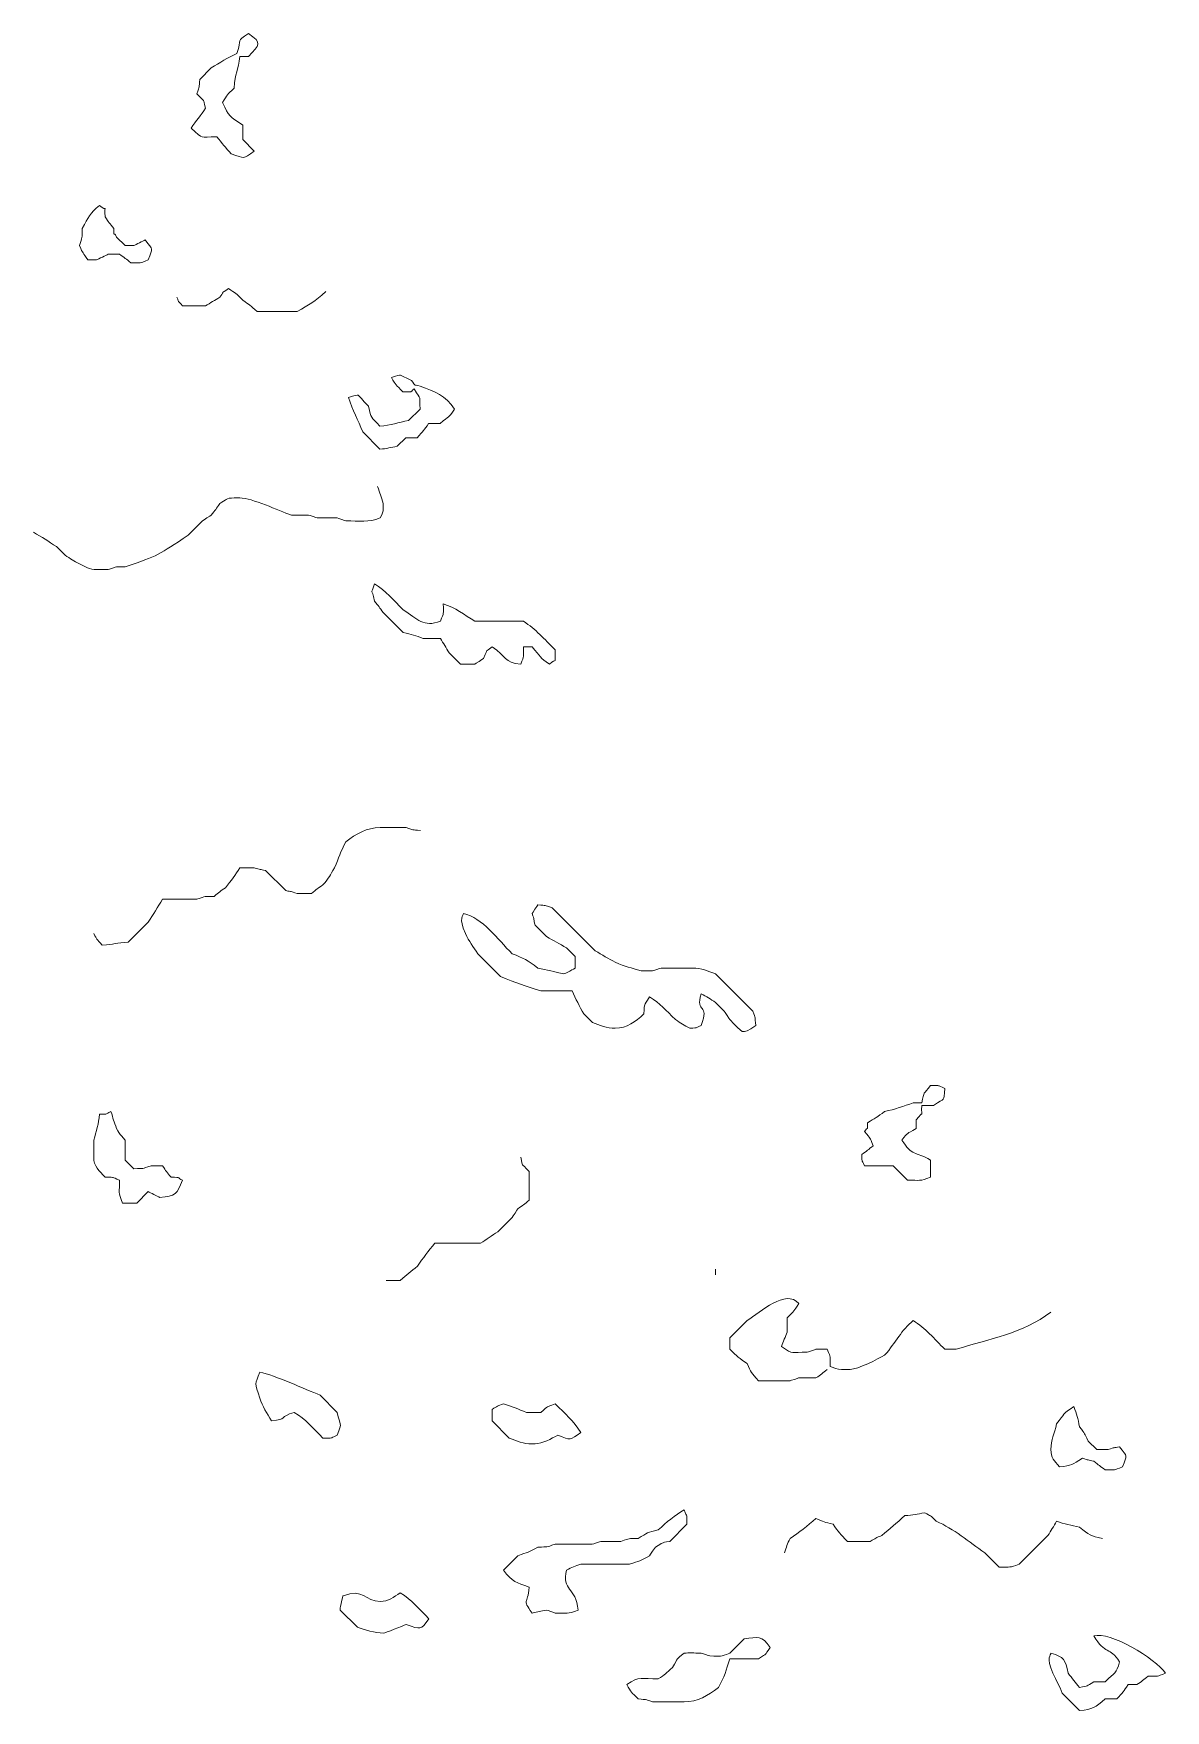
# Model space of a CAD drawing. Header units: millimetres. Extents: x -6423 to -1759, y 6 to 2012.
# Drawn here: x -1870.2 to -1811, y 1571.2 to 1658.9 of the extents above; entities that cross this region are included whole.
import ezdxf

# ---------------------------------------------------------------- set-up
doc = ezdxf.new("R2010")
doc.units = ezdxf.units.MM
doc.header["$MEASUREMENT"] = 0
doc.layers.add('layer 1', color=7, linetype='Continuous')

msp = doc.modelspace()

# ---------------------------------------------------------------- linework, layer by layer
at = {"layer": 'layer 1', "color": 177, "lineweight": 9}
for points, knots in [([(-1861.9556, 1653.9622), (-1861.6987, 1654.3423), (-1861.4439, 1654.6228), (-1861.206, 1655.0117), (-1861.206, 1655.0117), (-1861.3698, 1655.6153), (-1861.1625, 1655.2139), (-1861.6558, 1655.7611), (-1861.6558, 1655.7611), (-1861.5098, 1656.2012), (-1861.5423, 1656.037), (-1861.506, 1656.511), (-1861.506, 1656.511), (-1861.506, 1656.511), (-1860.9061, 1657.1106), (-1860.9061, 1657.1106), (-1860.9061, 1657.1106), (-1860.4384, 1657.3908), (-1860.0561, 1657.649), (-1859.5569, 1657.8602), (-1859.5569, 1657.8602), (-1859.2897, 1658.6844), (-1859.6313, 1658.4522), (-1858.9572, 1658.9096), (-1858.9572, 1658.9096), (-1858.2113, 1658.4034), (-1858.3816, 1658.3486), (-1858.9572, 1657.7103), (-1858.9572, 1657.7103), (-1858.9572, 1657.7103), (-1859.4069, 1657.7104), (-1859.4069, 1657.7104), (-1859.4069, 1657.7104), (-1859.4641, 1656.9635), (-1859.6894, 1656.8635), (-1859.7069, 1656.0611), (-1859.7069, 1656.0611), (-1860.0878, 1655.6801), (-1860.0531, 1655.7252), (-1860.3064, 1655.3114), (-1860.3064, 1655.3114), (-1859.988, 1654.5582), (-1859.9422, 1654.5752), (-1859.2572, 1654.1118), (-1859.2572, 1654.1118), (-1859.2572, 1654.1118), (-1859.2572, 1653.3623), (-1859.2572, 1653.3623), (-1859.2572, 1653.3623), (-1859.2572, 1653.3623), (-1858.6571, 1652.7629), (-1858.6571, 1652.7629), (-1858.6571, 1652.7629), (-1859.2752, 1652.3227), (-1859.1122, 1652.3714), (-1859.8567, 1652.6128), (-1859.8567, 1652.6128), (-1860.1788, 1652.9617), (-1860.3215, 1653.1611), (-1860.6065, 1653.5123), (-1860.6065, 1653.5123), (-1861.551, 1653.5125), (-1861.2646, 1653.3392), (-1861.9556, 1653.9622)], [0, 0, 0, 0, 0.0588235, 0.0588235, 0.0588235, 0.0588235, 0.1176471, 0.1176471, 0.1176471, 0.1176471, 0.1764706, 0.1764706, 0.1764706, 0.1764706, 0.2352941, 0.2352941, 0.2352941, 0.2352941, 0.2941176, 0.2941176, 0.2941176, 0.2941176, 0.3529412, 0.3529412, 0.3529412, 0.3529412, 0.4117647, 0.4117647, 0.4117647, 0.4117647, 0.4705882, 0.4705882, 0.4705882, 0.4705882, 0.5294118, 0.5294118, 0.5294118, 0.5294118, 0.5882353, 0.5882353, 0.5882353, 0.5882353, 0.6470588, 0.6470588, 0.6470588, 0.6470588, 0.7058824, 0.7058824, 0.7058824, 0.7058824, 0.7647059, 0.7647059, 0.7647059, 0.7647059, 0.8235294, 0.8235294, 0.8235294, 0.8235294, 0.8823529, 0.8823529, 0.8823529, 0.8823529, 1, 1, 1, 1]), ([(-1867.6529, 1648.7149), (-1867.3082, 1649.2904), (-1867.2761, 1649.5198), (-1866.7533, 1649.914), (-1866.7533, 1649.914), (-1866.2857, 1649.5268), (-1866.5319, 1650.0922), (-1866.4532, 1649.3145), (-1866.4532, 1649.3145), (-1866.2719, 1649.0305), (-1866.2226, 1648.9864), (-1866.0036, 1648.7149), (-1866.0036, 1648.7149), (-1866.0036, 1648.1172), (-1866.0289, 1648.6714), (-1865.8539, 1648.2651), (-1865.8539, 1648.2651), (-1865.8539, 1648.2651), (-1865.4038, 1647.8151), (-1865.4038, 1647.8151), (-1865.4038, 1647.8151), (-1865.4038, 1647.8151), (-1864.9541, 1647.8152), (-1864.9541, 1647.8152), (-1864.9541, 1647.8152), (-1864.8585, 1647.8694), (-1864.4584, 1648.0604), (-1864.3545, 1648.1151), (-1864.3545, 1648.1151), (-1863.9385, 1647.5312), (-1863.9417, 1647.7425), (-1864.2045, 1647.0654), (-1864.2045, 1647.0654), (-1864.7175, 1646.8663), (-1864.4878, 1646.9158), (-1865.104, 1646.9158), (-1865.104, 1646.9158), (-1865.3736, 1647.1286), (-1865.4299, 1647.1823), (-1865.7038, 1647.3654), (-1865.7038, 1647.3654), (-1865.7038, 1647.3654), (-1866.3036, 1647.3654), (-1866.3036, 1647.3654), (-1866.3036, 1647.3654), (-1866.3992, 1647.3111), (-1866.7994, 1647.1199), (-1866.9032, 1647.0654), (-1866.9032, 1647.0654), (-1866.9032, 1647.0654), (-1867.353, 1647.0656), (-1867.353, 1647.0656), (-1867.353, 1647.0656), (-1867.6673, 1647.4967), (-1867.5813, 1647.3603), (-1867.8027, 1647.8152), (-1867.8027, 1647.8152), (-1867.6422, 1648.3108), (-1867.6528, 1648.149), (-1867.6529, 1648.7149)], [0, 0, 0, 0, 0.0625, 0.0625, 0.0625, 0.0625, 0.125, 0.125, 0.125, 0.125, 0.1875, 0.1875, 0.1875, 0.1875, 0.25, 0.25, 0.25, 0.25, 0.3125, 0.3125, 0.3125, 0.3125, 0.375, 0.375, 0.375, 0.375, 0.4375, 0.4375, 0.4375, 0.4375, 0.5, 0.5, 0.5, 0.5, 0.5625, 0.5625, 0.5625, 0.5625, 0.625, 0.625, 0.625, 0.625, 0.6875, 0.6875, 0.6875, 0.6875, 0.75, 0.75, 0.75, 0.75, 0.8125, 0.8125, 0.8125, 0.8125, 0.875, 0.875, 0.875, 0.875, 1, 1, 1, 1]), ([(-1854.9089, 1645.4164), (-1855.4862, 1644.8834), (-1855.7897, 1644.7377), (-1856.4084, 1644.3669), (-1856.4084, 1644.3669), (-1856.4084, 1644.3669), (-1858.5072, 1644.3667), (-1858.5072, 1644.3667), (-1858.5072, 1644.3667), (-1858.8597, 1644.6917), (-1858.8933, 1644.7209), (-1859.2572, 1644.9668), (-1859.2572, 1644.9668), (-1859.6381, 1645.3474), (-1859.5926, 1645.313), (-1860.0067, 1645.5663), (-1860.0067, 1645.5663), (-1860.4703, 1645.2325), (-1860.1156, 1645.5865), (-1860.4565, 1645.1164), (-1860.4565, 1645.1164), (-1860.7166, 1644.9631), (-1860.9468, 1644.822), (-1861.206, 1644.6668), (-1861.206, 1644.6668), (-1861.206, 1644.6668), (-1862.4052, 1644.6668), (-1862.4052, 1644.6668), (-1862.4052, 1644.6668), (-1862.717, 1644.9782), (-1862.6038, 1644.9377), (-1862.7054, 1645.1164)], [0, 0, 0, 0, 0.1111111, 0.1111111, 0.1111111, 0.1111111, 0.2222222, 0.2222222, 0.2222222, 0.2222222, 0.3333333, 0.3333333, 0.3333333, 0.3333333, 0.4444444, 0.4444444, 0.4444444, 0.4444444, 0.5555556, 0.5555556, 0.5555556, 0.5555556, 0.6666667, 0.6666667, 0.6666667, 0.6666667, 0.7777778, 0.7777778, 0.7777778, 0.7777778, 1, 1, 1, 1]), ([(-1850.2546, 1640.5142), (-1850.2386, 1640.5285), (-1850.1769, 1640.5358), (-1849.9799, 1640.4694), (-1849.9799, 1640.4694), (-1849.2188, 1640.1645), (-1848.6317, 1639.9909), (-1848.1806, 1639.2698), (-1848.1806, 1639.2698), (-1848.5236, 1638.7529), (-1848.4229, 1638.9322), (-1848.9303, 1638.5208), (-1848.9303, 1638.5208), (-1848.9303, 1638.5208), (-1849.5301, 1638.5205), (-1849.5301, 1638.5205), (-1849.5301, 1638.5205), (-1849.7742, 1638.1552), (-1849.8057, 1638.122), (-1850.1299, 1637.7707), (-1850.1299, 1637.7707), (-1850.1299, 1637.7707), (-1850.7295, 1637.771), (-1850.7295, 1637.771), (-1850.7295, 1637.771), (-1850.7295, 1637.771), (-1851.1792, 1637.3208), (-1851.1792, 1637.3208), (-1851.1792, 1637.3208), (-1851.5127, 1637.2581), (-1851.7227, 1637.1986), (-1852.0788, 1637.1713), (-1852.0788, 1637.1713), (-1852.0788, 1637.1713), (-1852.9783, 1638.0707), (-1852.9783, 1638.0707), (-1852.9783, 1638.0707), (-1853.2367, 1638.7155), (-1853.4926, 1639.1897), (-1853.7282, 1639.8699), (-1853.7282, 1639.8699), (-1853.025, 1640.0737), (-1853.4027, 1640.1286), (-1852.6785, 1639.42), (-1852.6785, 1639.42), (-1852.5318, 1638.7234), (-1852.5771, 1638.9105), (-1852.0788, 1638.3706), (-1852.0788, 1638.3706), (-1851.5107, 1638.4142), (-1851.1245, 1638.5676), (-1850.5796, 1638.6705), (-1850.5796, 1638.6705), (-1850.5796, 1638.6705), (-1849.9799, 1639.2698), (-1849.9799, 1639.2698), (-1849.9799, 1639.2698), (-1849.9962, 1640.022), (-1849.9154, 1639.6887), (-1850.2796, 1640.3198), (-1850.2796, 1640.3198), (-1850.5848, 1640.119), (-1850.2562, 1640.1834), (-1850.8794, 1640.1696), (-1850.8794, 1640.1696), (-1851.2603, 1640.5507), (-1851.2258, 1640.5056), (-1851.4788, 1640.9194), (-1851.4788, 1640.9194), (-1850.7954, 1641.1324), (-1851.2294, 1641.09), (-1850.4297, 1640.7696), (-1850.4297, 1640.7696), (-1850.305, 1640.6156), (-1850.2649, 1640.544), (-1850.2546, 1640.5142)], [0, 0, 0, 0, 0.05, 0.05, 0.05, 0.05, 0.1, 0.1, 0.1, 0.1, 0.15, 0.15, 0.15, 0.15, 0.2, 0.2, 0.2, 0.2, 0.25, 0.25, 0.25, 0.25, 0.3, 0.3, 0.3, 0.3, 0.35, 0.35, 0.35, 0.35, 0.4, 0.4, 0.4, 0.4, 0.45, 0.45, 0.45, 0.45, 0.5, 0.5, 0.5, 0.5, 0.55, 0.55, 0.55, 0.55, 0.6, 0.6, 0.6, 0.6, 0.65, 0.65, 0.65, 0.65, 0.7, 0.7, 0.7, 0.7, 0.75, 0.75, 0.75, 0.75, 0.8, 0.8, 0.8, 0.8, 0.85, 0.85, 0.85, 0.85, 0.9, 0.9, 0.9, 0.9, 1, 1, 1, 1]), ([(-1852.2103, 1635.2215), (-1852.0659, 1634.869), (-1852.028, 1634.6843), (-1851.9107, 1634.3219), (-1851.9107, 1634.3219), (-1851.9107, 1633.7193), (-1851.8847, 1634.0253), (-1852.0607, 1633.5722), (-1852.0607, 1633.5722), (-1852.6809, 1633.3316), (-1853.1506, 1633.4222), (-1853.8598, 1633.4224), (-1853.8598, 1633.4224), (-1853.8687, 1633.4263), (-1854.2844, 1633.5632), (-1854.3095, 1633.5721), (-1854.3095, 1633.5721), (-1854.3095, 1633.5721), (-1855.3589, 1633.5721), (-1855.3589, 1633.5721), (-1855.3589, 1633.5721), (-1855.3679, 1633.5763), (-1855.7838, 1633.7131), (-1855.8086, 1633.722), (-1855.8086, 1633.722), (-1855.8086, 1633.722), (-1856.7083, 1633.7221), (-1856.7083, 1633.7221), (-1856.7083, 1633.7221), (-1857.387, 1633.957), (-1858.7691, 1634.6216), (-1859.4068, 1634.6216), (-1859.4068, 1634.6216), (-1859.4068, 1634.6216), (-1859.7068, 1634.6217), (-1859.7068, 1634.6217), (-1859.7068, 1634.6217), (-1860.1431, 1634.6216), (-1860.1143, 1634.519), (-1860.4565, 1634.3219), (-1860.4565, 1634.3219), (-1860.638, 1634.0382), (-1860.687, 1633.9935), (-1860.9062, 1633.722), (-1860.9062, 1633.722), (-1860.9235, 1633.7126), (-1861.3305, 1633.4387), (-1861.3557, 1633.4222), (-1861.3557, 1633.4222), (-1861.3557, 1633.4222), (-1862.1056, 1632.6726), (-1862.1056, 1632.6726), (-1862.1056, 1632.6726), (-1863.658, 1631.6572), (-1863.6631, 1631.5879), (-1865.404, 1631.0233), (-1865.404, 1631.0233), (-1865.404, 1631.0233), (-1865.8536, 1631.0233), (-1865.8536, 1631.0233), (-1865.8536, 1631.0233), (-1865.8627, 1631.0194), (-1866.2784, 1630.8825), (-1866.3036, 1630.8735), (-1866.3036, 1630.8735), (-1866.3036, 1630.8735), (-1866.9032, 1630.8734), (-1866.9032, 1630.8734), (-1866.9032, 1630.8734), (-1867.2615, 1630.8737), (-1867.5107, 1631.0376), (-1867.8026, 1631.1735), (-1867.8026, 1631.1735), (-1868.0899, 1631.3242), (-1868.2768, 1631.4428), (-1868.5525, 1631.6231), (-1868.5525, 1631.6231), (-1868.5525, 1631.6231), (-1869.0023, 1632.0731), (-1869.0023, 1632.0731), (-1869.0023, 1632.0731), (-1869.4218, 1632.347), (-1869.7631, 1632.588), (-1870.2014, 1632.8227)], [0, 0, 0, 0, 0.0454545, 0.0454545, 0.0454545, 0.0454545, 0.0909091, 0.0909091, 0.0909091, 0.0909091, 0.1363636, 0.1363636, 0.1363636, 0.1363636, 0.1818182, 0.1818182, 0.1818182, 0.1818182, 0.2272727, 0.2272727, 0.2272727, 0.2272727, 0.2727273, 0.2727273, 0.2727273, 0.2727273, 0.3181818, 0.3181818, 0.3181818, 0.3181818, 0.3636364, 0.3636364, 0.3636364, 0.3636364, 0.4090909, 0.4090909, 0.4090909, 0.4090909, 0.4545455, 0.4545455, 0.4545455, 0.4545455, 0.5, 0.5, 0.5, 0.5, 0.5454545, 0.5454545, 0.5454545, 0.5454545, 0.5909091, 0.5909091, 0.5909091, 0.5909091, 0.6363636, 0.6363636, 0.6363636, 0.6363636, 0.6818182, 0.6818182, 0.6818182, 0.6818182, 0.7272727, 0.7272727, 0.7272727, 0.7272727, 0.7727273, 0.7727273, 0.7727273, 0.7727273, 0.8181818, 0.8181818, 0.8181818, 0.8181818, 0.8636364, 0.8636364, 0.8636364, 0.8636364, 0.9090909, 0.9090909, 0.9090909, 0.9090909, 1, 1, 1, 1]), ([(-1848.7622, 1629.0742), (-1848.1597, 1628.9143), (-1847.6453, 1628.4938), (-1847.1131, 1628.1748), (-1847.1131, 1628.1748), (-1847.1131, 1628.1748), (-1844.5643, 1628.1747), (-1844.5643, 1628.1747), (-1844.5643, 1628.1747), (-1843.9211, 1627.7399), (-1843.4926, 1627.2532), (-1842.9151, 1626.6757), (-1842.9151, 1626.6757), (-1842.933, 1625.8519), (-1842.7988, 1626.2835), (-1843.2147, 1625.926), (-1843.2147, 1625.926), (-1843.7249, 1626.264), (-1843.6601, 1626.3333), (-1844.1144, 1626.8255), (-1844.1144, 1626.8255), (-1844.1144, 1626.8255), (-1844.5643, 1626.8255), (-1844.5643, 1626.8255), (-1844.5643, 1626.8255), (-1844.5643, 1626.2093), (-1844.5151, 1626.439), (-1844.7142, 1625.9258), (-1844.7142, 1625.9258), (-1845.612, 1626.0144), (-1845.4195, 1626.3399), (-1846.2136, 1626.8254), (-1846.2136, 1626.8254), (-1846.6497, 1626.4619), (-1846.3534, 1626.8775), (-1846.6632, 1626.2257), (-1846.6632, 1626.2257), (-1846.6889, 1626.2094), (-1847.0952, 1625.9356), (-1847.1131, 1625.926), (-1847.1131, 1625.926), (-1847.1131, 1625.926), (-1847.8629, 1625.9258), (-1847.8629, 1625.9258), (-1847.8629, 1625.9258), (-1847.8629, 1625.9258), (-1848.4623, 1626.5257), (-1848.4623, 1626.5257), (-1848.4623, 1626.5257), (-1848.6177, 1626.7852), (-1848.7587, 1627.0152), (-1848.9123, 1627.2751), (-1848.9123, 1627.2751), (-1848.9123, 1627.2751), (-1849.8117, 1627.2751), (-1849.8117, 1627.2751), (-1849.8117, 1627.2751), (-1850.2055, 1627.4117), (-1850.436, 1627.4949), (-1850.8611, 1627.5751), (-1850.8611, 1627.5751), (-1850.8611, 1627.5751), (-1851.9107, 1628.6244), (-1851.9107, 1628.6244), (-1851.9107, 1628.6244), (-1852.0938, 1628.8986), (-1852.1474, 1628.9549), (-1852.3604, 1629.2246), (-1852.3604, 1629.2246), (-1852.5111, 1630.0223), (-1852.5746, 1629.4364), (-1852.3604, 1630.124), (-1852.3604, 1630.124), (-1851.7676, 1629.761), (-1851.3817, 1629.2951), (-1850.8611, 1628.7748), (-1850.8611, 1628.7748), (-1850.1036, 1628.2793), (-1849.7949, 1627.8323), (-1848.9123, 1628.1747), (-1848.9123, 1628.1747), (-1848.713, 1628.6879), (-1848.7621, 1628.458), (-1848.7622, 1629.0742)], [0, 0, 0, 0, 0.0454545, 0.0454545, 0.0454545, 0.0454545, 0.0909091, 0.0909091, 0.0909091, 0.0909091, 0.1363636, 0.1363636, 0.1363636, 0.1363636, 0.1818182, 0.1818182, 0.1818182, 0.1818182, 0.2272727, 0.2272727, 0.2272727, 0.2272727, 0.2727273, 0.2727273, 0.2727273, 0.2727273, 0.3181818, 0.3181818, 0.3181818, 0.3181818, 0.3636364, 0.3636364, 0.3636364, 0.3636364, 0.4090909, 0.4090909, 0.4090909, 0.4090909, 0.4545455, 0.4545455, 0.4545455, 0.4545455, 0.5, 0.5, 0.5, 0.5, 0.5454545, 0.5454545, 0.5454545, 0.5454545, 0.5909091, 0.5909091, 0.5909091, 0.5909091, 0.6363636, 0.6363636, 0.6363636, 0.6363636, 0.6818182, 0.6818182, 0.6818182, 0.6818182, 0.7272727, 0.7272727, 0.7272727, 0.7272727, 0.7727273, 0.7727273, 0.7727273, 0.7727273, 0.8181818, 0.8181818, 0.8181818, 0.8181818, 0.8636364, 0.8636364, 0.8636364, 0.8636364, 0.9090909, 0.9090909, 0.9090909, 0.9090909, 1, 1, 1, 1]), ([(-1849.9615, 1617.2302), (-1850.4551, 1617.2692), (-1850.2499, 1617.2272), (-1850.7114, 1617.3802), (-1850.7114, 1617.3802), (-1850.7114, 1617.3802), (-1851.1611, 1617.3799), (-1851.1611, 1617.3799), (-1851.1611, 1617.3799), (-1851.1611, 1617.3799), (-1852.0607, 1617.3802), (-1852.0607, 1617.3802), (-1852.0607, 1617.3802), (-1852.768, 1617.3799), (-1853.3255, 1617.052), (-1853.8598, 1616.6306), (-1853.8598, 1616.6306), (-1854.1581, 1616.1134), (-1854.2172, 1615.8024), (-1854.4593, 1615.281), (-1854.4593, 1615.281), (-1854.6853, 1614.8585), (-1854.743, 1614.7715), (-1855.0589, 1614.3817), (-1855.0589, 1614.3817), (-1855.3426, 1614.2), (-1855.3873, 1614.1511), (-1855.6589, 1613.932), (-1855.6589, 1613.932), (-1855.6589, 1613.932), (-1856.4084, 1613.932), (-1856.4084, 1613.932), (-1856.4084, 1613.932), (-1856.777, 1614.0644), (-1856.6654, 1614.0159), (-1857.0082, 1614.0819), (-1857.0082, 1614.0819), (-1857.0082, 1614.0819), (-1858.0576, 1615.1313), (-1858.0576, 1615.1313), (-1858.0576, 1615.1313), (-1858.3797, 1615.1989), (-1858.3155, 1615.168), (-1858.6574, 1615.281), (-1858.6574, 1615.281), (-1858.6574, 1615.281), (-1859.4069, 1615.2813), (-1859.4069, 1615.2813), (-1859.4069, 1615.2813), (-1859.6632, 1614.8895), (-1859.8493, 1614.6108), (-1860.1566, 1614.2315), (-1860.1566, 1614.2315), (-1860.4403, 1614.0503), (-1860.4846, 1614.0009), (-1860.7563, 1613.7819), (-1860.7563, 1613.7819), (-1861.3457, 1613.7691), (-1861.1263, 1613.8037), (-1861.6556, 1613.6321), (-1861.6556, 1613.6321), (-1861.6556, 1613.6321), (-1863.455, 1613.6321), (-1863.455, 1613.6321), (-1863.455, 1613.6321), (-1863.7057, 1613.2132), (-1863.9334, 1612.8477), (-1864.2043, 1612.4324), (-1864.2043, 1612.4324), (-1864.2043, 1612.4324), (-1865.2541, 1611.3832), (-1865.2541, 1611.3832), (-1865.2541, 1611.3832), (-1865.8825, 1611.3695), (-1865.975, 1611.2468), (-1866.6031, 1611.2333), (-1866.6031, 1611.2333), (-1866.9549, 1611.5846), (-1866.8441, 1611.4859), (-1867.0531, 1611.833)], [0, 0, 0, 0, 0.047619, 0.047619, 0.047619, 0.047619, 0.0952381, 0.0952381, 0.0952381, 0.0952381, 0.1428571, 0.1428571, 0.1428571, 0.1428571, 0.1904762, 0.1904762, 0.1904762, 0.1904762, 0.2380952, 0.2380952, 0.2380952, 0.2380952, 0.2857143, 0.2857143, 0.2857143, 0.2857143, 0.3333333, 0.3333333, 0.3333333, 0.3333333, 0.3809524, 0.3809524, 0.3809524, 0.3809524, 0.4285714, 0.4285714, 0.4285714, 0.4285714, 0.4761905, 0.4761905, 0.4761905, 0.4761905, 0.5238095, 0.5238095, 0.5238095, 0.5238095, 0.5714286, 0.5714286, 0.5714286, 0.5714286, 0.6190476, 0.6190476, 0.6190476, 0.6190476, 0.6666667, 0.6666667, 0.6666667, 0.6666667, 0.7142857, 0.7142857, 0.7142857, 0.7142857, 0.7619048, 0.7619048, 0.7619048, 0.7619048, 0.8095238, 0.8095238, 0.8095238, 0.8095238, 0.8571429, 0.8571429, 0.8571429, 0.8571429, 0.9047619, 0.9047619, 0.9047619, 0.9047619, 1, 1, 1, 1]), ([(-1847.7127, 1612.8822), (-1846.7192, 1612.6727), (-1845.9156, 1611.5354), (-1845.1638, 1610.7833), (-1845.1638, 1610.7833), (-1844.564, 1610.5429), (-1844.3493, 1610.4557), (-1843.8147, 1610.0337), (-1843.8147, 1610.0337), (-1843.3406, 1609.9441), (-1842.9393, 1609.8231), (-1842.4654, 1609.7337), (-1842.4654, 1609.7337), (-1842.1404, 1609.8508), (-1842.149, 1609.8667), (-1841.8656, 1610.0341), (-1841.8656, 1610.0341), (-1841.8656, 1610.0341), (-1841.8656, 1610.6335), (-1841.8656, 1610.6335), (-1841.8656, 1610.6335), (-1841.8656, 1610.6335), (-1842.3153, 1611.0831), (-1842.3153, 1611.0831), (-1842.3153, 1611.0831), (-1842.6821, 1611.3029), (-1842.9982, 1611.4633), (-1843.3648, 1611.6829), (-1843.3648, 1611.6829), (-1843.3648, 1611.6829), (-1843.9646, 1612.2828), (-1843.9646, 1612.2828), (-1843.9646, 1612.2828), (-1844.032, 1612.6048), (-1844.0011, 1612.5407), (-1844.1144, 1612.8824), (-1844.1144, 1612.8824), (-1844.1049, 1612.8999), (-1843.831, 1613.3066), (-1843.8144, 1613.3322), (-1843.8144, 1613.3322), (-1843.2998, 1613.2916), (-1843.5445, 1613.3377), (-1843.065, 1613.1824), (-1843.065, 1613.1824), (-1843.065, 1613.1824), (-1840.8162, 1610.9333), (-1840.8162, 1610.9333), (-1840.8162, 1610.9333), (-1840.4661, 1610.7238), (-1840.122, 1610.5238), (-1839.7667, 1610.3335), (-1839.7667, 1610.3335), (-1839.2248, 1610.0817), (-1838.9616, 1610.0603), (-1838.4173, 1609.8838), (-1838.4173, 1609.8838), (-1838.4173, 1609.8838), (-1837.8175, 1609.8838), (-1837.8175, 1609.8838), (-1837.8175, 1609.8838), (-1837.8084, 1609.8879), (-1837.3929, 1610.0247), (-1837.3675, 1610.034), (-1837.3675, 1610.034), (-1837.3675, 1610.034), (-1836.4682, 1610.0337), (-1836.4682, 1610.0337), (-1836.4682, 1610.0337), (-1836.4682, 1610.0337), (-1835.7186, 1610.0341), (-1835.7186, 1610.0341), (-1835.7186, 1610.0341), (-1835.2565, 1610.034), (-1834.9196, 1609.8724), (-1834.5191, 1609.7339), (-1834.5191, 1609.7339), (-1834.5191, 1609.7339), (-1832.5702, 1607.7849), (-1832.5702, 1607.7849), (-1832.5702, 1607.7849), (-1832.4243, 1607.3448), (-1832.4567, 1607.5091), (-1832.4202, 1607.0353), (-1832.4202, 1607.0353), (-1833.1914, 1606.4858), (-1833.0702, 1606.6511), (-1833.7695, 1607.335), (-1833.7695, 1607.335), (-1833.779, 1607.3526), (-1834.0527, 1607.7595), (-1834.0695, 1607.7849), (-1834.0695, 1607.7849), (-1834.0695, 1607.7849), (-1834.5191, 1608.2347), (-1834.5191, 1608.2347), (-1834.5191, 1608.2347), (-1834.79, 1608.416), (-1834.9892, 1608.5347), (-1835.2689, 1608.6846), (-1835.2689, 1608.6846), (-1835.5982, 1607.6268), (-1834.805, 1608.2298), (-1835.2686, 1607.035), (-1835.2686, 1607.035), (-1835.7022, 1606.8488), (-1835.3232, 1606.9282), (-1835.8687, 1606.8854), (-1835.8687, 1606.8854), (-1836.1556, 1607.0358), (-1836.3425, 1607.1544), (-1836.6182, 1607.3353), (-1836.6182, 1607.3353), (-1837.1254, 1607.8426), (-1837.4025, 1608.1529), (-1837.9676, 1608.5344), (-1837.9676, 1608.5344), (-1838.3034, 1607.9524), (-1838.2163, 1608.2989), (-1838.2673, 1607.635), (-1838.2673, 1607.635), (-1838.7076, 1607.2285), (-1839.1596, 1606.8854), (-1839.7667, 1606.8853), (-1839.7667, 1606.8853), (-1840.2288, 1606.8854), (-1840.5654, 1607.0466), (-1840.966, 1607.1851), (-1840.966, 1607.1851), (-1840.966, 1607.1851), (-1841.4156, 1607.6348), (-1841.4156, 1607.6348), (-1841.4156, 1607.6348), (-1841.655, 1608.0345), (-1841.8228, 1608.4202), (-1842.0155, 1608.8344), (-1842.0155, 1608.8344), (-1842.0155, 1608.8344), (-1843.6647, 1608.8343), (-1843.6647, 1608.8343), (-1843.6647, 1608.8343), (-1844.4868, 1609.101), (-1844.9593, 1609.2615), (-1845.7637, 1609.5841), (-1845.7637, 1609.5841), (-1845.7637, 1609.5841), (-1846.9631, 1610.7837), (-1846.9631, 1610.7837), (-1846.9631, 1610.7837), (-1847.2027, 1611.15), (-1847.4179, 1611.422), (-1847.605, 1611.8328), (-1847.605, 1611.8328), (-1847.9894, 1612.6778), (-1847.699, 1612.7733), (-1847.7127, 1612.8822)], [0, 0, 0, 0, 0.025, 0.025, 0.025, 0.025, 0.05, 0.05, 0.05, 0.05, 0.075, 0.075, 0.075, 0.075, 0.1, 0.1, 0.1, 0.1, 0.125, 0.125, 0.125, 0.125, 0.15, 0.15, 0.15, 0.15, 0.175, 0.175, 0.175, 0.175, 0.2, 0.2, 0.2, 0.2, 0.225, 0.225, 0.225, 0.225, 0.25, 0.25, 0.25, 0.25, 0.275, 0.275, 0.275, 0.275, 0.3, 0.3, 0.3, 0.3, 0.325, 0.325, 0.325, 0.325, 0.35, 0.35, 0.35, 0.35, 0.375, 0.375, 0.375, 0.375, 0.4, 0.4, 0.4, 0.4, 0.425, 0.425, 0.425, 0.425, 0.45, 0.45, 0.45, 0.45, 0.475, 0.475, 0.475, 0.475, 0.5, 0.5, 0.5, 0.5, 0.525, 0.525, 0.525, 0.525, 0.55, 0.55, 0.55, 0.55, 0.575, 0.575, 0.575, 0.575, 0.6, 0.6, 0.6, 0.6, 0.625, 0.625, 0.625, 0.625, 0.65, 0.65, 0.65, 0.65, 0.675, 0.675, 0.675, 0.675, 0.7, 0.7, 0.7, 0.7, 0.725, 0.725, 0.725, 0.725, 0.75, 0.75, 0.75, 0.75, 0.775, 0.775, 0.775, 0.775, 0.8, 0.8, 0.8, 0.8, 0.825, 0.825, 0.825, 0.825, 0.85, 0.85, 0.85, 0.85, 0.875, 0.875, 0.875, 0.875, 0.9, 0.9, 0.9, 0.9, 0.925, 0.925, 0.925, 0.925, 0.95, 0.95, 0.95, 0.95, 1, 1, 1, 1]), ([(-1823.7246, 1602.9873), (-1823.5955, 1603.5996), (-1823.6623, 1603.396), (-1823.2748, 1603.8865), (-1823.2748, 1603.8865), (-1822.6683, 1603.8737), (-1823.0038, 1603.9269), (-1822.5251, 1603.737), (-1822.5251, 1603.737), (-1822.6003, 1602.9738), (-1822.4576, 1603.2983), (-1823.1248, 1602.8372), (-1823.1248, 1602.8372), (-1823.1248, 1602.8372), (-1823.7246, 1602.8375), (-1823.7246, 1602.8375), (-1823.7246, 1602.8375), (-1823.7849, 1602.0676), (-1823.5921, 1602.6813), (-1824.0244, 1602.0877), (-1824.0244, 1602.0877), (-1824.0244, 1602.0877), (-1824.0243, 1601.6381), (-1824.0243, 1601.6381), (-1824.0243, 1601.6381), (-1824.5427, 1601.3275), (-1824.4396, 1601.4695), (-1824.774, 1601.0381), (-1824.774, 1601.0381), (-1824.2351, 1600.1762), (-1824.0883, 1600.4583), (-1823.2748, 1599.9886), (-1823.2748, 1599.9886), (-1823.2748, 1599.9886), (-1823.2748, 1599.0893), (-1823.2748, 1599.0893), (-1823.2748, 1599.0893), (-1823.8485, 1598.8665), (-1823.8249, 1598.9391), (-1824.474, 1598.9394), (-1824.474, 1598.9394), (-1824.474, 1598.9394), (-1825.2237, 1599.6887), (-1825.2237, 1599.6887), (-1825.2237, 1599.6887), (-1825.2237, 1599.6887), (-1826.7231, 1599.6887), (-1826.7231, 1599.6887), (-1826.7231, 1599.6887), (-1826.9097, 1600.1223), (-1826.8302, 1599.7434), (-1826.873, 1600.2887), (-1826.873, 1600.2887), (-1826.5941, 1600.4673), (-1826.5388, 1600.5286), (-1826.2733, 1600.7386), (-1826.2733, 1600.7386), (-1826.4906, 1601.2683), (-1826.363, 1601.032), (-1826.7231, 1601.4881), (-1826.7231, 1601.4881), (-1826.5295, 1601.7987), (-1826.573, 1601.435), (-1826.5729, 1601.9378), (-1826.5729, 1601.9378), (-1826.1748, 1602.1764), (-1826.0608, 1602.2318), (-1825.6736, 1602.5375), (-1825.6736, 1602.5375), (-1825.1415, 1602.6378), (-1824.6757, 1602.8138), (-1824.1744, 1602.9873), (-1824.1744, 1602.9873), (-1824.1744, 1602.9873), (-1823.7246, 1602.9873), (-1823.7246, 1602.9873)], [0, 0, 0, 0, 0.05, 0.05, 0.05, 0.05, 0.1, 0.1, 0.1, 0.1, 0.15, 0.15, 0.15, 0.15, 0.2, 0.2, 0.2, 0.2, 0.25, 0.25, 0.25, 0.25, 0.3, 0.3, 0.3, 0.3, 0.35, 0.35, 0.35, 0.35, 0.4, 0.4, 0.4, 0.4, 0.45, 0.45, 0.45, 0.45, 0.5, 0.5, 0.5, 0.5, 0.55, 0.55, 0.55, 0.55, 0.6, 0.6, 0.6, 0.6, 0.65, 0.65, 0.65, 0.65, 0.7, 0.7, 0.7, 0.7, 0.75, 0.75, 0.75, 0.75, 0.8, 0.8, 0.8, 0.8, 0.85, 0.85, 0.85, 0.85, 0.9, 0.9, 0.9, 0.9, 1, 1, 1, 1]), ([(-1866.7533, 1602.3875), (-1866.2183, 1602.3875), (-1866.4992, 1602.3712), (-1866.1535, 1602.5375), (-1866.1535, 1602.5375), (-1866.0362, 1602.1753), (-1865.9982, 1601.9905), (-1865.8539, 1601.6379), (-1865.8539, 1601.6379), (-1865.6301, 1601.2448), (-1865.7427, 1601.4056), (-1865.404, 1601.0381), (-1865.404, 1601.0381), (-1865.404, 1601.0381), (-1865.4038, 1599.9888), (-1865.4038, 1599.9888), (-1865.4038, 1599.9888), (-1865.4038, 1599.9888), (-1864.9542, 1599.5389), (-1864.9542, 1599.5389), (-1864.9542, 1599.5389), (-1864.3648, 1599.5515), (-1864.5841, 1599.5171), (-1864.0546, 1599.6888), (-1864.0546, 1599.6888), (-1864.0546, 1599.6888), (-1863.4547, 1599.6889), (-1863.4547, 1599.6889), (-1863.4547, 1599.6889), (-1863.2732, 1599.4051), (-1863.2241, 1599.3607), (-1863.0051, 1599.0893), (-1863.0051, 1599.0893), (-1862.4262, 1599.0893), (-1862.7108, 1599.0604), (-1862.4053, 1598.9394), (-1862.4053, 1598.9394), (-1862.7167, 1598.2031), (-1862.7432, 1598.1059), (-1863.6049, 1598.04), (-1863.6049, 1598.04), (-1863.7005, 1598.0941), (-1864.1007, 1598.285), (-1864.2045, 1598.3395), (-1864.2045, 1598.3395), (-1864.2045, 1598.3395), (-1864.8043, 1597.7397), (-1864.8043, 1597.7397), (-1864.8043, 1597.7397), (-1864.8043, 1597.7397), (-1865.5539, 1597.7399), (-1865.5539, 1597.7399), (-1865.5539, 1597.7399), (-1865.7768, 1598.3136), (-1865.7038, 1598.2898), (-1865.7038, 1598.9392), (-1865.7038, 1598.9392), (-1866.1824, 1599.1289), (-1865.8469, 1599.076), (-1866.4534, 1599.0893), (-1866.4534, 1599.0893), (-1866.7748, 1599.4372), (-1867.0531, 1599.658), (-1867.053, 1600.1385), (-1867.053, 1600.1385), (-1867.053, 1600.1385), (-1867.0531, 1600.5884), (-1867.0531, 1600.5884), (-1867.0531, 1600.5884), (-1867.0531, 1600.5884), (-1867.0531, 1601.0381), (-1867.0531, 1601.0381), (-1867.0531, 1601.0381), (-1866.9089, 1601.4833), (-1866.7912, 1601.8934), (-1866.7533, 1602.3875)], [0, 0, 0, 0, 0.05, 0.05, 0.05, 0.05, 0.1, 0.1, 0.1, 0.1, 0.15, 0.15, 0.15, 0.15, 0.2, 0.2, 0.2, 0.2, 0.25, 0.25, 0.25, 0.25, 0.3, 0.3, 0.3, 0.3, 0.35, 0.35, 0.35, 0.35, 0.4, 0.4, 0.4, 0.4, 0.45, 0.45, 0.45, 0.45, 0.5, 0.5, 0.5, 0.5, 0.55, 0.55, 0.55, 0.55, 0.6, 0.6, 0.6, 0.6, 0.65, 0.65, 0.65, 0.65, 0.7, 0.7, 0.7, 0.7, 0.75, 0.75, 0.75, 0.75, 0.8, 0.8, 0.8, 0.8, 0.85, 0.85, 0.85, 0.85, 0.9, 0.9, 0.9, 0.9, 1, 1, 1, 1]), ([(-1844.7142, 1600.1385), (-1844.5545, 1599.5508), (-1844.7643, 1599.9316), (-1844.2643, 1599.3892), (-1844.2643, 1599.3892), (-1844.2643, 1599.3892), (-1844.2644, 1597.8898), (-1844.2644, 1597.8898), (-1844.2644, 1597.8898), (-1844.5339, 1597.6767), (-1844.5901, 1597.6234), (-1844.8642, 1597.44), (-1844.8642, 1597.44), (-1844.8738, 1597.4222), (-1845.1477, 1597.0158), (-1845.1639, 1596.9901), (-1845.1639, 1596.9901), (-1845.1639, 1596.9901), (-1845.9136, 1596.2408), (-1845.9136, 1596.2408), (-1845.9136, 1596.2408), (-1846.2175, 1596.042), (-1846.5094, 1595.8395), (-1846.8131, 1595.6408), (-1846.8131, 1595.6408), (-1846.8131, 1595.6408), (-1849.2118, 1595.6408), (-1849.2118, 1595.6408), (-1849.2118, 1595.6408), (-1849.5376, 1595.239), (-1849.8295, 1594.8587), (-1850.1116, 1594.4416), (-1850.1116, 1594.4416), (-1850.4628, 1594.1566), (-1850.6621, 1594.0142), (-1851.0112, 1593.6918), (-1851.0112, 1593.6918), (-1851.0112, 1593.6918), (-1851.7607, 1593.6918), (-1851.7607, 1593.6918)], [0, 0, 0, 0, 0.0909091, 0.0909091, 0.0909091, 0.0909091, 0.1818182, 0.1818182, 0.1818182, 0.1818182, 0.2727273, 0.2727273, 0.2727273, 0.2727273, 0.3636364, 0.3636364, 0.3636364, 0.3636364, 0.4545455, 0.4545455, 0.4545455, 0.4545455, 0.5454545, 0.5454545, 0.5454545, 0.5454545, 0.6363636, 0.6363636, 0.6363636, 0.6363636, 0.7272727, 0.7272727, 0.7272727, 0.7272727, 0.8181818, 0.8181818, 0.8181818, 0.8181818, 1, 1, 1, 1]), ([(-1828.6722, 1589.0441), (-1828.9375, 1588.8343), (-1828.9929, 1588.773), (-1829.2717, 1588.5945), (-1829.2717, 1588.5945), (-1829.2717, 1588.5945), (-1830.1713, 1588.5943), (-1830.1713, 1588.5943), (-1830.1713, 1588.5943), (-1830.1803, 1588.59), (-1830.5961, 1588.4536), (-1830.6211, 1588.4443), (-1830.6211, 1588.4443), (-1830.6211, 1588.4443), (-1832.2702, 1588.4446), (-1832.2702, 1588.4446), (-1832.2702, 1588.4446), (-1832.6634, 1588.8804), (-1832.6413, 1588.8745), (-1832.87, 1589.3439), (-1832.87, 1589.3439), (-1833.2913, 1589.6287), (-1833.3752, 1589.7079), (-1833.7695, 1590.0936), (-1833.7695, 1590.0936), (-1833.7695, 1590.0936), (-1833.7695, 1590.6934), (-1833.7695, 1590.6934), (-1833.7695, 1590.6934), (-1833.7695, 1590.6934), (-1832.87, 1591.5926), (-1832.87, 1591.5926), (-1832.87, 1591.5926), (-1832.1683, 1592.0516), (-1830.837, 1593.2676), (-1830.1711, 1592.4923), (-1830.1711, 1592.4923), (-1830.4279, 1592.0668), (-1830.393, 1592.129), (-1830.7711, 1591.7429), (-1830.7711, 1591.7429), (-1830.7711, 1591.7429), (-1830.7711, 1590.9932), (-1830.7711, 1590.9932), (-1830.7711, 1590.9932), (-1830.8718, 1590.7473), (-1830.9719, 1590.4905), (-1831.0708, 1590.2438), (-1831.0708, 1590.2438), (-1830.4284, 1589.7857), (-1830.5553, 1589.9438), (-1829.7215, 1589.9438), (-1829.7215, 1589.9438), (-1829.7125, 1589.9481), (-1829.2969, 1590.0845), (-1829.2717, 1590.0936), (-1829.2717, 1590.0936), (-1829.2717, 1590.0936), (-1828.6722, 1590.0935), (-1828.6722, 1590.0935), (-1828.6722, 1590.0935), (-1828.473, 1589.5807), (-1828.5222, 1589.8103), (-1828.5222, 1589.194), (-1828.5222, 1589.194), (-1828.3033, 1589.1153), (-1828.1801, 1589.0443), (-1827.9224, 1589.0443), (-1827.9224, 1589.0443), (-1827.9224, 1589.0443), (-1827.4726, 1589.0441), (-1827.4726, 1589.0441), (-1827.4726, 1589.0441), (-1827.08, 1589.0443), (-1826.0309, 1589.5797), (-1825.6736, 1589.7936), (-1825.6736, 1589.7936), (-1825.0727, 1590.4448), (-1824.8014, 1591.1196), (-1824.1744, 1591.5929), (-1824.1744, 1591.5929), (-1823.5573, 1591.2153), (-1823.0715, 1590.6397), (-1822.5251, 1590.0936), (-1822.5251, 1590.0936), (-1822.5251, 1590.0936), (-1821.9255, 1590.0935), (-1821.9255, 1590.0935), (-1821.9255, 1590.0935), (-1820.2353, 1590.6415), (-1818.4201, 1590.9043), (-1816.978, 1592.0426)], [0, 0, 0, 0, 0.0416667, 0.0416667, 0.0416667, 0.0416667, 0.0833333, 0.0833333, 0.0833333, 0.0833333, 0.125, 0.125, 0.125, 0.125, 0.1666667, 0.1666667, 0.1666667, 0.1666667, 0.2083333, 0.2083333, 0.2083333, 0.2083333, 0.25, 0.25, 0.25, 0.25, 0.2916667, 0.2916667, 0.2916667, 0.2916667, 0.3333333, 0.3333333, 0.3333333, 0.3333333, 0.375, 0.375, 0.375, 0.375, 0.4166667, 0.4166667, 0.4166667, 0.4166667, 0.4583333, 0.4583333, 0.4583333, 0.4583333, 0.5, 0.5, 0.5, 0.5, 0.5416667, 0.5416667, 0.5416667, 0.5416667, 0.5833333, 0.5833333, 0.5833333, 0.5833333, 0.625, 0.625, 0.625, 0.625, 0.6666667, 0.6666667, 0.6666667, 0.6666667, 0.7083333, 0.7083333, 0.7083333, 0.7083333, 0.75, 0.75, 0.75, 0.75, 0.7916667, 0.7916667, 0.7916667, 0.7916667, 0.8333333, 0.8333333, 0.8333333, 0.8333333, 0.875, 0.875, 0.875, 0.875, 0.9166667, 0.9166667, 0.9166667, 0.9166667, 1, 1, 1, 1]), ([(-1858.3576, 1588.8942), (-1857.5702, 1588.7284), (-1856.0123, 1588.017), (-1855.209, 1587.6947), (-1855.209, 1587.6947), (-1855.209, 1587.6947), (-1854.3095, 1586.7953), (-1854.3095, 1586.7953), (-1854.3095, 1586.7953), (-1854.1689, 1586.0524), (-1854.0269, 1586.3236), (-1854.3095, 1585.5958), (-1854.3095, 1585.5958), (-1854.7882, 1585.4057), (-1854.4526, 1585.4589), (-1855.0591, 1585.446), (-1855.0591, 1585.446), (-1855.5797, 1585.9665), (-1855.9655, 1586.4325), (-1856.5585, 1586.7954), (-1856.5585, 1586.7954), (-1857.3921, 1586.5557), (-1856.868, 1586.433), (-1857.7578, 1586.3457), (-1857.7578, 1586.3457), (-1857.9991, 1586.7483), (-1858.2051, 1587.1027), (-1858.3632, 1587.545), (-1858.3632, 1587.545), (-1858.6556, 1588.3627), (-1858.6071, 1588.2437), (-1858.3576, 1588.8942)], [0, 0, 0, 0, 0.1111111, 0.1111111, 0.1111111, 0.1111111, 0.2222222, 0.2222222, 0.2222222, 0.2222222, 0.3333333, 0.3333333, 0.3333333, 0.3333333, 0.4444444, 0.4444444, 0.4444444, 0.4444444, 0.5555556, 0.5555556, 0.5555556, 0.5555556, 0.6666667, 0.6666667, 0.6666667, 0.6666667, 0.7777778, 0.7777778, 0.7777778, 0.7777778, 1, 1, 1, 1]), ([(-1846.2133, 1586.945), (-1845.9293, 1587.1269), (-1845.9263, 1587.1251), (-1845.6138, 1587.245), (-1845.6138, 1587.245), (-1845.1862, 1587.097), (-1844.8325, 1586.963), (-1844.4142, 1586.7953), (-1844.4142, 1586.7953), (-1844.4142, 1586.7953), (-1843.6647, 1586.7954), (-1843.6647, 1586.7954), (-1843.6647, 1586.7954), (-1843.2038, 1587.1671), (-1843.4407, 1587.0227), (-1842.9151, 1587.2451), (-1842.9151, 1587.2451), (-1842.3722, 1586.7021), (-1841.9748, 1586.3513), (-1841.5658, 1585.7455), (-1841.5658, 1585.7455), (-1842.1548, 1585.326), (-1842.0865, 1585.3322), (-1842.7651, 1585.5958), (-1842.7651, 1585.5958), (-1843.1154, 1585.433), (-1843.5623, 1585.1461), (-1843.9646, 1585.1461), (-1843.9646, 1585.1461), (-1843.9646, 1585.1461), (-1844.1144, 1585.1461), (-1844.1144, 1585.1461), (-1844.1144, 1585.1461), (-1844.5766, 1585.1461), (-1844.9136, 1585.3074), (-1845.3138, 1585.446), (-1845.3138, 1585.446), (-1845.3138, 1585.446), (-1846.2136, 1586.3454), (-1846.2136, 1586.3454), (-1846.2136, 1586.3454), (-1846.2136, 1586.3454), (-1846.2133, 1586.945), (-1846.2133, 1586.945)], [0, 0, 0, 0, 0.0833333, 0.0833333, 0.0833333, 0.0833333, 0.1666667, 0.1666667, 0.1666667, 0.1666667, 0.25, 0.25, 0.25, 0.25, 0.3333333, 0.3333333, 0.3333333, 0.3333333, 0.4166667, 0.4166667, 0.4166667, 0.4166667, 0.5, 0.5, 0.5, 0.5, 0.5833333, 0.5833333, 0.5833333, 0.5833333, 0.6666667, 0.6666667, 0.6666667, 0.6666667, 0.75, 0.75, 0.75, 0.75, 0.8333333, 0.8333333, 0.8333333, 0.8333333, 1, 1, 1, 1]), ([(-1816.678, 1586.1955), (-1816.2346, 1586.7423), (-1816.3868, 1586.7144), (-1815.7784, 1587.0952), (-1815.7784, 1587.0952), (-1815.6136, 1586.6929), (-1815.5619, 1586.4871), (-1815.4786, 1586.0457), (-1815.4786, 1586.0457), (-1815.1645, 1585.6142), (-1815.2503, 1585.7508), (-1815.0288, 1585.2959), (-1815.0288, 1585.2959), (-1815.0288, 1585.2959), (-1814.5791, 1584.8463), (-1814.5791, 1584.8463), (-1814.5791, 1584.8463), (-1814.5791, 1584.8463), (-1813.9793, 1584.8461), (-1813.9793, 1584.8461), (-1813.9793, 1584.8461), (-1813.6108, 1584.9786), (-1813.7221, 1584.9299), (-1813.3797, 1584.9963), (-1813.3797, 1584.9963), (-1812.9635, 1584.4123), (-1812.9669, 1584.6237), (-1813.2298, 1583.9468), (-1813.2298, 1583.9468), (-1813.7427, 1583.7475), (-1813.5126, 1583.7967), (-1814.1292, 1583.7966), (-1814.1292, 1583.7966), (-1814.4129, 1583.9781), (-1814.4574, 1584.0275), (-1814.729, 1584.2465), (-1814.729, 1584.2465), (-1815.0506, 1584.314), (-1814.9869, 1584.2832), (-1815.3287, 1584.3961), (-1815.3287, 1584.3961), (-1815.8834, 1584.0642), (-1815.8529, 1583.9987), (-1816.5281, 1583.9465), (-1816.5281, 1583.9465), (-1816.7895, 1584.2779), (-1816.978, 1584.401), (-1816.978, 1584.8463), (-1816.978, 1584.8463), (-1816.978, 1585.3835), (-1816.7798, 1585.6571), (-1816.678, 1586.1955)], [0, 0, 0, 0, 0.0714286, 0.0714286, 0.0714286, 0.0714286, 0.1428571, 0.1428571, 0.1428571, 0.1428571, 0.2142857, 0.2142857, 0.2142857, 0.2142857, 0.2857143, 0.2857143, 0.2857143, 0.2857143, 0.3571429, 0.3571429, 0.3571429, 0.3571429, 0.4285714, 0.4285714, 0.4285714, 0.4285714, 0.5, 0.5, 0.5, 0.5, 0.5714286, 0.5714286, 0.5714286, 0.5714286, 0.6428571, 0.6428571, 0.6428571, 0.6428571, 0.7142857, 0.7142857, 0.7142857, 0.7142857, 0.7857143, 0.7857143, 0.7857143, 0.7857143, 0.8571429, 0.8571429, 0.8571429, 0.8571429, 1, 1, 1, 1]), ([(-1845.6138, 1578.549), (-1845.6138, 1578.549), (-1844.864, 1579.299), (-1844.864, 1579.299), (-1844.864, 1579.299), (-1844.3571, 1579.4742), (-1844.2963, 1579.4705), (-1843.8144, 1579.7486), (-1843.8144, 1579.7486), (-1843.2251, 1579.7615), (-1843.4446, 1579.7268), (-1842.9151, 1579.8987), (-1842.9151, 1579.8987), (-1842.9151, 1579.8987), (-1840.9661, 1579.8986), (-1840.9661, 1579.8986), (-1840.9661, 1579.8986), (-1840.957, 1579.9026), (-1840.5414, 1580.0396), (-1840.5162, 1580.0487), (-1840.5162, 1580.0487), (-1840.5162, 1580.0487), (-1839.4668, 1580.0487), (-1839.4668, 1580.0487), (-1839.4668, 1580.0487), (-1838.9374, 1580.2204), (-1839.1568, 1580.1858), (-1838.5672, 1580.1986), (-1838.5672, 1580.1986), (-1838.0772, 1580.4919), (-1838.0918, 1580.5273), (-1837.5177, 1580.6483), (-1837.5177, 1580.6483), (-1837.0875, 1581.0451), (-1836.6396, 1581.4094), (-1836.1682, 1581.6978), (-1836.1682, 1581.6978), (-1835.9784, 1581.2192), (-1836.0314, 1581.5544), (-1836.0185, 1580.9483), (-1836.0185, 1580.9483), (-1836.0185, 1580.9483), (-1836.9179, 1580.0485), (-1836.9179, 1580.0485), (-1836.9179, 1580.0485), (-1837.4243, 1579.9506), (-1837.2195, 1580.0072), (-1837.6678, 1579.7487), (-1837.6678, 1579.7487), (-1837.6772, 1579.7311), (-1837.9512, 1579.3245), (-1837.9676, 1579.2988), (-1837.9676, 1579.2988), (-1838.4492, 1579.0208), (-1838.51, 1579.0247), (-1839.0171, 1578.8492), (-1839.0171, 1578.8492), (-1839.0171, 1578.8492), (-1841.5658, 1578.8492), (-1841.5658, 1578.8492), (-1841.5658, 1578.8492), (-1841.8814, 1578.7442), (-1842.0198, 1578.6867), (-1842.3153, 1578.5493), (-1842.3153, 1578.5493), (-1842.5873, 1577.4504), (-1841.8094, 1577.6704), (-1841.7158, 1576.4505), (-1841.7158, 1576.4505), (-1842.2896, 1576.2275), (-1842.266, 1576.3004), (-1842.9151, 1576.3003), (-1842.9151, 1576.3003), (-1842.9241, 1576.3047), (-1843.3397, 1576.4415), (-1843.3648, 1576.4505), (-1843.3648, 1576.4505), (-1843.6643, 1576.3925), (-1843.815, 1576.3568), (-1844.1144, 1576.3003), (-1844.1144, 1576.3003), (-1844.6812, 1577.0961), (-1844.3383, 1576.689), (-1844.2644, 1577.6497), (-1844.2644, 1577.6497), (-1844.9465, 1577.929), (-1845.1549, 1577.8853), (-1845.6138, 1578.549)], [0, 0, 0, 0, 0.0434783, 0.0434783, 0.0434783, 0.0434783, 0.0869565, 0.0869565, 0.0869565, 0.0869565, 0.1304348, 0.1304348, 0.1304348, 0.1304348, 0.173913, 0.173913, 0.173913, 0.173913, 0.2173913, 0.2173913, 0.2173913, 0.2173913, 0.2608696, 0.2608696, 0.2608696, 0.2608696, 0.3043478, 0.3043478, 0.3043478, 0.3043478, 0.3478261, 0.3478261, 0.3478261, 0.3478261, 0.3913043, 0.3913043, 0.3913043, 0.3913043, 0.4347826, 0.4347826, 0.4347826, 0.4347826, 0.4782609, 0.4782609, 0.4782609, 0.4782609, 0.5217391, 0.5217391, 0.5217391, 0.5217391, 0.5652174, 0.5652174, 0.5652174, 0.5652174, 0.6086957, 0.6086957, 0.6086957, 0.6086957, 0.6521739, 0.6521739, 0.6521739, 0.6521739, 0.6956522, 0.6956522, 0.6956522, 0.6956522, 0.7391304, 0.7391304, 0.7391304, 0.7391304, 0.7826087, 0.7826087, 0.7826087, 0.7826087, 0.826087, 0.826087, 0.826087, 0.826087, 0.8695652, 0.8695652, 0.8695652, 0.8695652, 0.9130435, 0.9130435, 0.9130435, 0.9130435, 1, 1, 1, 1]), ([(-1814.2793, 1580.1983), (-1814.9306, 1580.3357), (-1814.9511, 1580.3821), (-1815.4786, 1580.7981), (-1815.4786, 1580.7981), (-1815.9065, 1580.8792), (-1816.2733, 1580.9667), (-1816.678, 1581.0979), (-1816.678, 1581.0979), (-1816.8314, 1580.8377), (-1816.9725, 1580.6077), (-1817.1277, 1580.3483), (-1817.1277, 1580.3483), (-1817.1277, 1580.3483), (-1818.6273, 1578.849), (-1818.6273, 1578.849), (-1818.6273, 1578.849), (-1819.1827, 1578.6691), (-1819.0558, 1578.6992), (-1819.6765, 1578.6992), (-1819.6765, 1578.6992), (-1819.6765, 1578.6992), (-1820.4262, 1579.449), (-1820.4262, 1579.449), (-1820.4262, 1579.449), (-1821.2668, 1580.0171), (-1822.059, 1580.7108), (-1822.9749, 1581.098), (-1822.9749, 1581.098), (-1823.3262, 1581.4494), (-1823.2278, 1581.3386), (-1823.5747, 1581.5476), (-1823.5747, 1581.5476), (-1823.997, 1581.4682), (-1824.1568, 1581.4081), (-1824.6242, 1581.398), (-1824.6242, 1581.398), (-1825.074, 1580.9575), (-1825.3798, 1580.7579), (-1825.8233, 1580.3485), (-1825.8233, 1580.3485), (-1826.1484, 1580.2315), (-1826.1396, 1580.2156), (-1826.4233, 1580.0487), (-1826.4233, 1580.0487), (-1826.4233, 1580.0487), (-1827.6226, 1580.0487), (-1827.6226, 1580.0487), (-1827.6226, 1580.0487), (-1828.0084, 1580.4429), (-1828.0876, 1580.527), (-1828.372, 1580.9481), (-1828.372, 1580.9481), (-1828.82, 1581.0427), (-1828.8622, 1581.0838), (-1829.2717, 1581.248), (-1829.2717, 1581.248), (-1829.7168, 1580.8369), (-1830.1444, 1580.5206), (-1830.6211, 1580.1986), (-1830.6211, 1580.1986), (-1830.7657, 1579.8942), (-1830.81, 1579.7697), (-1830.921, 1579.4487)], [0, 0, 0, 0, 0.0588235, 0.0588235, 0.0588235, 0.0588235, 0.1176471, 0.1176471, 0.1176471, 0.1176471, 0.1764706, 0.1764706, 0.1764706, 0.1764706, 0.2352941, 0.2352941, 0.2352941, 0.2352941, 0.2941176, 0.2941176, 0.2941176, 0.2941176, 0.3529412, 0.3529412, 0.3529412, 0.3529412, 0.4117647, 0.4117647, 0.4117647, 0.4117647, 0.4705882, 0.4705882, 0.4705882, 0.4705882, 0.5294118, 0.5294118, 0.5294118, 0.5294118, 0.5882353, 0.5882353, 0.5882353, 0.5882353, 0.6470588, 0.6470588, 0.6470588, 0.6470588, 0.7058824, 0.7058824, 0.7058824, 0.7058824, 0.7647059, 0.7647059, 0.7647059, 0.7647059, 0.8235294, 0.8235294, 0.8235294, 0.8235294, 0.8823529, 0.8823529, 0.8823529, 0.8823529, 1, 1, 1, 1]), ([(-1854.0096, 1577.1999), (-1852.9295, 1577.6194), (-1852.8768, 1576.9001), (-1852.0607, 1576.9002), (-1852.0607, 1576.9002), (-1851.6315, 1576.9001), (-1851.3851, 1577.1496), (-1851.0112, 1577.3498), (-1851.0112, 1577.3498), (-1850.4181, 1576.9872), (-1850.0324, 1576.5209), (-1849.5117, 1576.0006), (-1849.5117, 1576.0006), (-1849.9789, 1575.3777), (-1849.906, 1575.4398), (-1850.7114, 1575.7009), (-1850.7114, 1575.7009), (-1850.8926, 1575.628), (-1851.775, 1575.2509), (-1851.9107, 1575.251), (-1851.9107, 1575.251), (-1852.3332, 1575.2509), (-1852.878, 1575.4269), (-1853.26, 1575.551), (-1853.26, 1575.551), (-1853.26, 1575.551), (-1854.1593, 1576.4504), (-1854.1593, 1576.4504), (-1854.1593, 1576.4504), (-1854.1593, 1576.6695), (-1854.0096, 1577.1885), (-1854.0096, 1577.1999)], [0, 0, 0, 0, 0.1111111, 0.1111111, 0.1111111, 0.1111111, 0.2222222, 0.2222222, 0.2222222, 0.2222222, 0.3333333, 0.3333333, 0.3333333, 0.3333333, 0.4444444, 0.4444444, 0.4444444, 0.4444444, 0.5555556, 0.5555556, 0.5555556, 0.5555556, 0.6666667, 0.6666667, 0.6666667, 0.6666667, 0.7777778, 0.7777778, 0.7777778, 0.7777778, 1, 1, 1, 1]), ([(-1816.978, 1574.2016), (-1816.2566, 1573.994), (-1816.2296, 1573.8702), (-1816.0784, 1573.152), (-1816.0784, 1573.152), (-1815.8542, 1572.8745), (-1815.7032, 1572.6797), (-1815.4786, 1572.4026), (-1815.4786, 1572.4026), (-1814.9721, 1572.5003), (-1815.177, 1572.4437), (-1814.7289, 1572.7024), (-1814.7289, 1572.7024), (-1814.7289, 1572.7024), (-1814.1291, 1572.7024), (-1814.1291, 1572.7024), (-1814.1291, 1572.7024), (-1813.6025, 1573.2289), (-1813.5696, 1573.0905), (-1813.3797, 1573.7519), (-1813.3797, 1573.7519), (-1813.9063, 1574.5465), (-1814.1251, 1574.1138), (-1814.729, 1575.1011), (-1814.729, 1575.1011), (-1813.8991, 1575.3597), (-1811.5109, 1573.9368), (-1810.9808, 1573.1521), (-1810.9808, 1573.1521), (-1811.4936, 1572.953), (-1811.264, 1573.0019), (-1811.8804, 1573.0022), (-1811.8804, 1573.0022), (-1812.1498, 1572.789), (-1812.2058, 1572.7355), (-1812.4799, 1572.5523), (-1812.4799, 1572.5523), (-1812.4799, 1572.5523), (-1812.9298, 1572.5523), (-1812.9298, 1572.5523), (-1812.9298, 1572.5523), (-1813.174, 1572.1869), (-1813.2053, 1572.1538), (-1813.5293, 1571.8026), (-1813.5293, 1571.8026), (-1813.5293, 1571.8026), (-1814.1292, 1571.8028), (-1814.1292, 1571.8028), (-1814.1292, 1571.8028), (-1814.6821, 1571.3665), (-1814.7632, 1571.2581), (-1815.4786, 1571.2031), (-1815.4786, 1571.2031), (-1815.4786, 1571.2031), (-1816.3782, 1572.1026), (-1816.3782, 1572.1026), (-1816.3782, 1572.1026), (-1816.5374, 1572.4998), (-1816.6959, 1572.7621), (-1816.8688, 1573.1521), (-1816.8688, 1573.1521), (-1817.2502, 1574.0117), (-1816.9625, 1574.0801), (-1816.978, 1574.2016)], [0, 0, 0, 0, 0.0588235, 0.0588235, 0.0588235, 0.0588235, 0.1176471, 0.1176471, 0.1176471, 0.1176471, 0.1764706, 0.1764706, 0.1764706, 0.1764706, 0.2352941, 0.2352941, 0.2352941, 0.2352941, 0.2941176, 0.2941176, 0.2941176, 0.2941176, 0.3529412, 0.3529412, 0.3529412, 0.3529412, 0.4117647, 0.4117647, 0.4117647, 0.4117647, 0.4705882, 0.4705882, 0.4705882, 0.4705882, 0.5294118, 0.5294118, 0.5294118, 0.5294118, 0.5882353, 0.5882353, 0.5882353, 0.5882353, 0.6470588, 0.6470588, 0.6470588, 0.6470588, 0.7058824, 0.7058824, 0.7058824, 0.7058824, 0.7647059, 0.7647059, 0.7647059, 0.7647059, 0.8235294, 0.8235294, 0.8235294, 0.8235294, 0.8823529, 0.8823529, 0.8823529, 0.8823529, 1, 1, 1, 1]), ([(-1833.7696, 1574.2016), (-1833.7696, 1574.2016), (-1833.0199, 1574.9511), (-1833.0199, 1574.9511), (-1833.0199, 1574.9511), (-1832.3082, 1575.0312), (-1832.1066, 1575.1436), (-1831.6706, 1574.5013), (-1831.6706, 1574.5013), (-1832.0039, 1573.9982), (-1831.7521, 1574.2484), (-1832.2704, 1573.9019), (-1832.2704, 1573.9019), (-1832.2704, 1573.9019), (-1833.7695, 1573.9017), (-1833.7695, 1573.9017), (-1833.7695, 1573.9017), (-1833.9792, 1573.2954), (-1834.0373, 1572.9776), (-1834.3693, 1572.4024), (-1834.3693, 1572.4024), (-1834.9033, 1571.9809), (-1835.461, 1571.6529), (-1836.1686, 1571.6527), (-1836.1686, 1571.6527), (-1836.1686, 1571.6527), (-1837.3678, 1571.6527), (-1837.3678, 1571.6527), (-1837.3678, 1571.6527), (-1837.3678, 1571.6527), (-1837.8175, 1571.6527), (-1837.8175, 1571.6527), (-1837.8175, 1571.6527), (-1838.2576, 1571.7987), (-1838.0933, 1571.7659), (-1838.5672, 1571.8026), (-1838.5672, 1571.8026), (-1838.9481, 1572.1835), (-1838.9137, 1572.1384), (-1839.1669, 1572.5523), (-1839.1669, 1572.5523), (-1838.5061, 1573.023), (-1838.3688, 1572.8524), (-1837.5177, 1572.852), (-1837.5177, 1572.852), (-1837.1523, 1573.0963), (-1837.1193, 1573.1279), (-1836.7679, 1573.4519), (-1836.7679, 1573.4519), (-1836.4576, 1573.9702), (-1836.5996, 1573.867), (-1836.1684, 1574.2015), (-1836.1684, 1574.2015), (-1835.8816, 1574.2199), (-1835.6931, 1574.2108), (-1835.2689, 1574.2016), (-1835.2689, 1574.2016), (-1835.2599, 1574.1975), (-1834.8442, 1574.0603), (-1834.819, 1574.0517), (-1834.819, 1574.0517), (-1834.1856, 1574.0516), (-1834.3199, 1573.9881), (-1833.7696, 1574.2016)], [0, 0, 0, 0, 0.0588235, 0.0588235, 0.0588235, 0.0588235, 0.1176471, 0.1176471, 0.1176471, 0.1176471, 0.1764706, 0.1764706, 0.1764706, 0.1764706, 0.2352941, 0.2352941, 0.2352941, 0.2352941, 0.2941176, 0.2941176, 0.2941176, 0.2941176, 0.3529412, 0.3529412, 0.3529412, 0.3529412, 0.4117647, 0.4117647, 0.4117647, 0.4117647, 0.4705882, 0.4705882, 0.4705882, 0.4705882, 0.5294118, 0.5294118, 0.5294118, 0.5294118, 0.5882353, 0.5882353, 0.5882353, 0.5882353, 0.6470588, 0.6470588, 0.6470588, 0.6470588, 0.7058824, 0.7058824, 0.7058824, 0.7058824, 0.7647059, 0.7647059, 0.7647059, 0.7647059, 0.8235294, 0.8235294, 0.8235294, 0.8235294, 0.8823529, 0.8823529, 0.8823529, 0.8823529, 1, 1, 1, 1])]:
    msp.add_open_spline(points, degree=3, knots=knots, dxfattribs=at)
msp.add_open_spline([(-1834.5193, 1593.9919), (-1834.5193, 1593.9919), (-1834.5191, 1594.2917), (-1834.5191, 1594.2917)], degree=3, dxfattribs=at)

doc.saveas('drawing.dxf')
